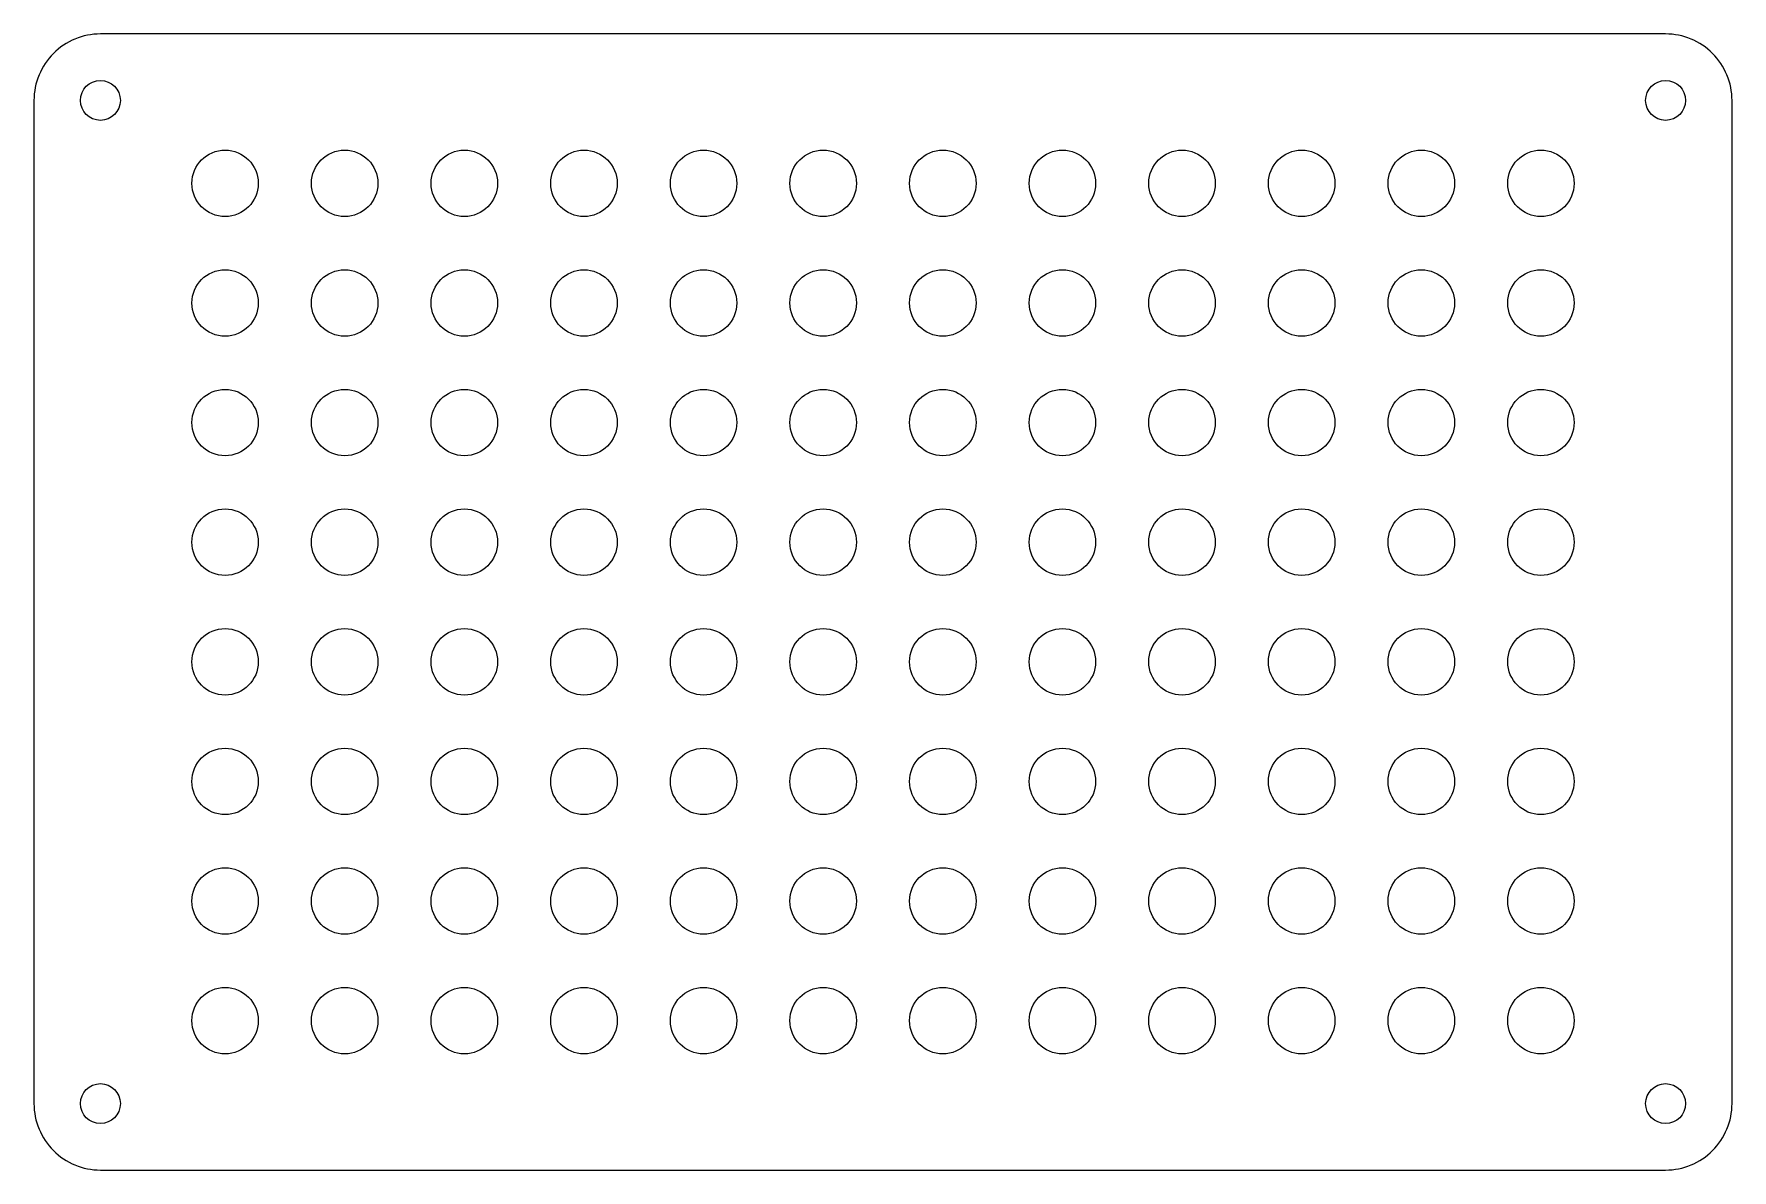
# Model space of a CAD drawing. Header units: millimetres. Extents: x -64 to 64, y -43 to 43.
import ezdxf

# ---------------------------------------------------------------- set-up
doc = ezdxf.new("R2010")
doc.units = ezdxf.units.MM
doc.layers.get('0').update_dxf_attribs({"linetype": 'CONTINUOUS'})

msp = doc.modelspace()

# ---------------------------------------------------------------- linework, layer by layer
msp.add_lwpolyline([(63.88, -37.74), (63.88, 37.74, 0.414214), (58.88, 42.74), (-58.88, 42.74, 0.414214), (-63.88, 37.74), (-63.88, -37.74, 0.414214), (-58.88, -42.74), (58.88, -42.74, 0.414214)], format="xyb", close=True)
for centre, radius in [((-58.88, 37.74), 1.5), ((58.88, 37.74), 1.5), ((-49.5, 31.5), 2.5), ((-40.5, 31.5), 2.5), ((-31.5, 31.5), 2.5), ((-22.5, 31.5), 2.5), ((-13.5, 31.5), 2.5), ((-4.5, 31.5), 2.5), ((4.5, 31.5), 2.5), ((13.5, 31.5), 2.5), ((22.5, 31.5), 2.5), ((31.5, 31.5), 2.5), ((40.5, 31.5), 2.5), ((49.5, 31.5), 2.5), ((-49.5, 22.5), 2.5), ((-40.5, 22.5), 2.5), ((-31.5, 22.5), 2.5), ((-22.5, 22.5), 2.5), ((-13.5, 22.5), 2.5), ((-4.5, 22.5), 2.5), ((4.5, 22.5), 2.5), ((13.5, 22.5), 2.5), ((22.5, 22.5), 2.5), ((31.5, 22.5), 2.5), ((40.5, 22.5), 2.5), ((49.5, 22.5), 2.5), ((-49.5, 13.5), 2.5), ((-40.5, 13.5), 2.5), ((-31.5, 13.5), 2.5), ((-22.5, 13.5), 2.5), ((-13.5, 13.5), 2.5), ((-4.5, 13.5), 2.5), ((4.5, 13.5), 2.5), ((13.5, 13.5), 2.5), ((22.5, 13.5), 2.5), ((31.5, 13.5), 2.5), ((40.5, 13.5), 2.5), ((49.5, 13.5), 2.5), ((-49.5, 4.5), 2.5), ((-40.5, 4.5), 2.5), ((-31.5, 4.5), 2.5), ((-22.5, 4.5), 2.5), ((-13.5, 4.5), 2.5), ((-4.5, 4.5), 2.5), ((4.5, 4.5), 2.5), ((13.5, 4.5), 2.5), ((22.5, 4.5), 2.5), ((31.5, 4.5), 2.5), ((40.5, 4.5), 2.5), ((49.5, 4.5), 2.5), ((-49.5, -4.5), 2.5), ((-40.5, -4.5), 2.5), ((-31.5, -4.5), 2.5), ((-22.5, -4.5), 2.5), ((-13.5, -4.5), 2.5), ((-4.5, -4.5), 2.5), ((4.5, -4.5), 2.5), ((13.5, -4.5), 2.5), ((22.5, -4.5), 2.5), ((31.5, -4.5), 2.5), ((40.5, -4.5), 2.5), ((49.5, -4.5), 2.5), ((-49.5, -13.5), 2.5), ((-40.5, -13.5), 2.5), ((-31.5, -13.5), 2.5), ((-22.5, -13.5), 2.5), ((-13.5, -13.5), 2.5), ((-4.5, -13.5), 2.5), ((4.5, -13.5), 2.5), ((13.5, -13.5), 2.5), ((22.5, -13.5), 2.5), ((31.5, -13.5), 2.5), ((40.5, -13.5), 2.5), ((49.5, -13.5), 2.5), ((-49.5, -22.5), 2.5), ((-40.5, -22.5), 2.5), ((-31.5, -22.5), 2.5), ((-22.5, -22.5), 2.5), ((-13.5, -22.5), 2.5), ((-4.5, -22.5), 2.5), ((4.5, -22.5), 2.5), ((13.5, -22.5), 2.5), ((22.5, -22.5), 2.5), ((31.5, -22.5), 2.5), ((40.5, -22.5), 2.5), ((49.5, -22.5), 2.5), ((-49.5, -31.5), 2.5), ((-40.5, -31.5), 2.5), ((-31.5, -31.5), 2.5), ((-22.5, -31.5), 2.5), ((-13.5, -31.5), 2.5), ((-4.5, -31.5), 2.5), ((4.5, -31.5), 2.5), ((13.5, -31.5), 2.5), ((22.5, -31.5), 2.5), ((31.5, -31.5), 2.5), ((40.5, -31.5), 2.5), ((49.5, -31.5), 2.5), ((-58.88, -37.74), 1.5), ((58.88, -37.74), 1.5)]:
    msp.add_circle(centre, radius)

doc.saveas('drawing.dxf')
